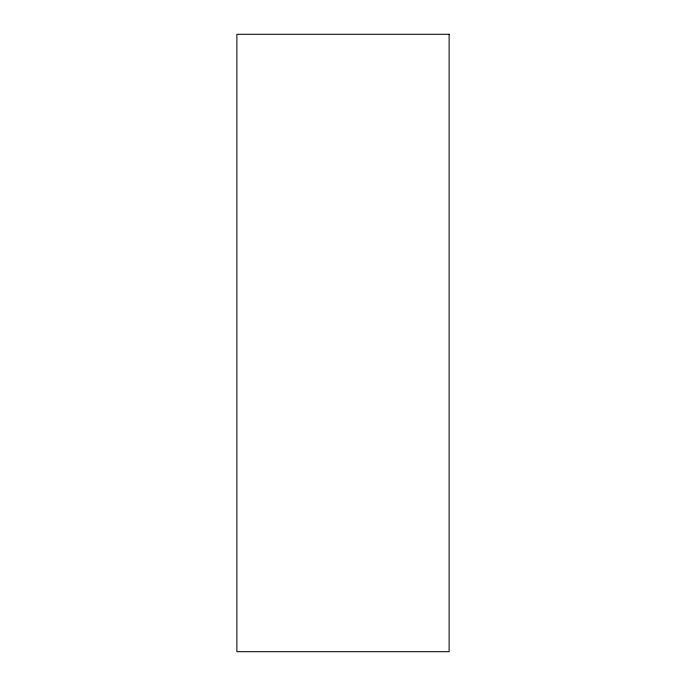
<?xml version="1.0" encoding="UTF-8"?>
<svg xmlns="http://www.w3.org/2000/svg" width="686" height="686" viewBox="0 0 686 686"><rect width="100%" height="100%" fill="white"/><g stroke="black" fill="none" stroke-linecap="round" stroke-linejoin="round"><path stroke-width="1.03" d="M449.116 34.3L236.884 34.3L236.884 651.7L449.116 651.7L449.116 34.3"/></g></svg>
